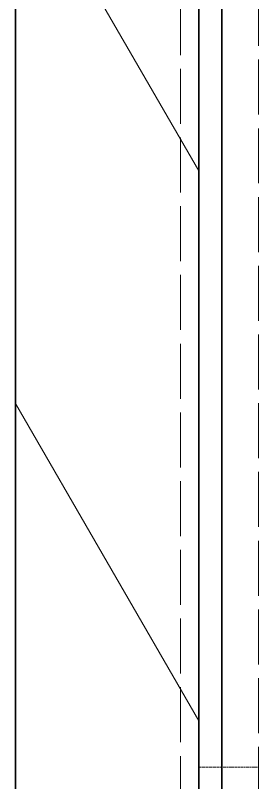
# Model space of a CAD drawing. Header units: millimetres. Extents: x 2280 to 31687, y 1787 to 22582.
# Drawn here: x 13174.7 to 13227.7, y 10244.6 to 10412.1 of the extents above; entities that cross this region are included whole.
import ezdxf

# ---------------------------------------------------------------- set-up
doc = ezdxf.new("R2010")
doc.units = ezdxf.units.MM
doc.linetypes.add('DASHED', pattern=[15, 12, -3])

# ---------------------------------------------------------------- blocks, each defined once
blk = doc.blocks.new('A$C55E021B5')
at = {"color": 7, "lineweight": 35}
for p, q in [((1375, 38.5), (1375, 2102.5)), ((1415, 2102.5), (1415, 38.5)), ((1370, 2070.5), (1370, 209.79)), ((1370, 2070.5), (1370, 209.79)), ((1375, 70.5), (1375, 2070.5)), ((1375, 2070.5), (1375, 209.79))]:
    blk.add_line(p, q, dxfattribs=at)
at = {"color": 7, "linetype": 'DASHED', "lineweight": 13}
for p, q in [((1379, 2102.5), (1379, 1090.5)), ((1362, 2074.5), (1362, 66.5)), ((1370, 2074.5), (1370, 66.5))]:
    blk.add_line(p, q, dxfattribs=at)
at = {"color": 7, "lineweight": 13, "ltscale": 0.133334}
for p, q in [((1415, 1414.47), (1375, 1345.19)), ((1415, 1294.47), (1375, 1225.19))]:
    blk.add_line(p, q, dxfattribs=at)
at = {"color": 7, "linetype": 'DASHED', "lineweight": 13, "ltscale": 0.013334}
blk.add_line((1370, 1215.09), (1362, 1215.09), dxfattribs=at)
at = {"color": 7, "linetype": 'DASHED', "lineweight": 13, "ltscale": 0.008333}
blk.add_line((1375, 1215.09), (1370, 1215.09), dxfattribs=at)
blk = doc.blocks.new('1')
at = {"xscale": -1}
blk.add_blockref('A$C55E021B5', (14589.67, 9032.89), dxfattribs=at)

msp = doc.modelspace()

# ---------------------------------------------------------------- block references
msp.add_blockref('1', (0, 0))

doc.saveas('drawing.dxf')
